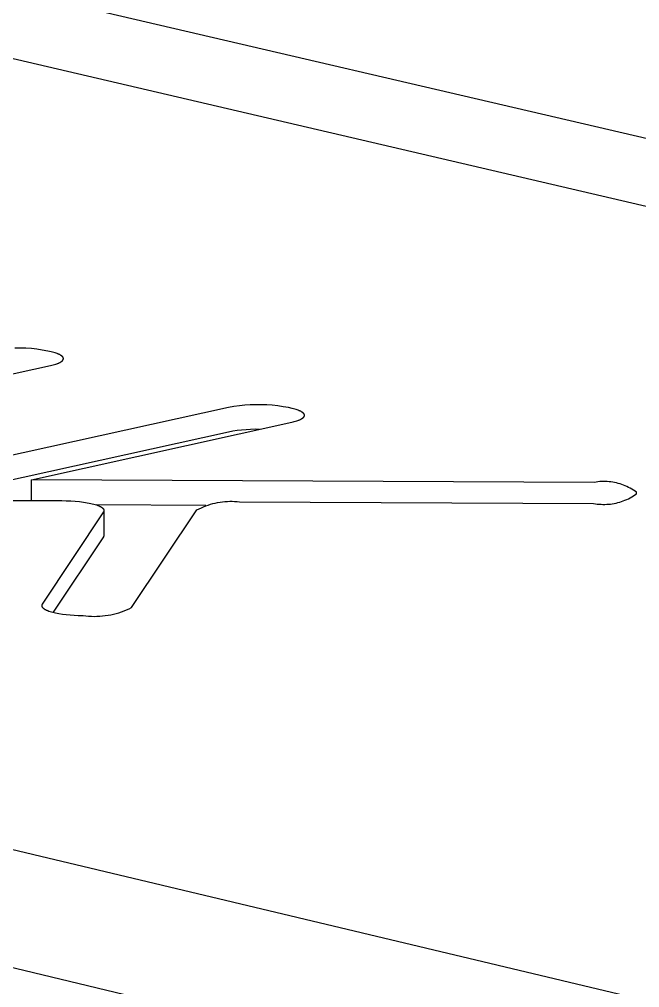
# Model space of a CAD drawing. Header units: millimetres. Extents: x 1422 to 6060, y -58 to 3182.
# Drawn here: x 2542.45 to 2563.03, y 1212.6 to 1244.69 of the extents above; entities that cross this region are included whole.
import ezdxf

# ---------------------------------------------------------------- set-up
doc = ezdxf.new("R2010")
doc.units = ezdxf.units.MM
doc.header["$MEASUREMENT"] = 0
doc.layers.add('Domyślny', color=7, linetype='Continuous', true_color=0x000000)
doc.layers.add('Utwórz2D linie widoczne', color=7, linetype='Continuous', true_color=0x000000)

msp = doc.modelspace()

# ---------------------------------------------------------------- linework, layer by layer
at = {"layer": 'Domyślny'}
for p, q in [((2675.91, 1214.532), (2408.803, 1276.671)), ((2357.761, 1261.134), (2599.704, 1203.48))]:
    msp.add_line(p, q, dxfattribs=at)
at = {"layer": 'Utwórz2D linie widoczne'}
for p, q in [((2403.69, 1275.683), (2670.036, 1213.602)), ((2598.116, 1199.889), (2356.097, 1257.751)), ((2542.487, 1233.795), (2542.305, 1233.796)), ((2542.669, 1233.788), (2542.487, 1233.795)), ((2542.85, 1233.775), (2542.669, 1233.788)), ((2543.031, 1233.755), (2542.85, 1233.775)), ((2543.212, 1233.729), (2543.031, 1233.755)), ((2543.391, 1233.697), (2543.212, 1233.729)), ((2543.511, 1233.669), (2543.391, 1233.697)), ((2543.554, 1233.659), (2543.511, 1233.669)), ((2543.596, 1233.647), (2543.554, 1233.659)), ((2543.636, 1233.636), (2543.596, 1233.647)), ((2543.674, 1233.623), (2543.636, 1233.636)), ((2543.71, 1233.61), (2543.674, 1233.623)), ((2543.727, 1233.604), (2543.71, 1233.61)), ((2543.744, 1233.597), (2543.727, 1233.604)), ((2543.759, 1233.59), (2543.744, 1233.597)), ((2543.746, 1233.293), (2543.761, 1233.299)), ((2543.775, 1233.583), (2543.759, 1233.59)), ((2543.761, 1233.299), (2543.777, 1233.306)), ((2543.789, 1233.576), (2543.775, 1233.583)), ((2543.777, 1233.306), (2543.791, 1233.314)), ((2543.803, 1233.568), (2543.789, 1233.576)), ((2543.791, 1233.314), (2543.805, 1233.321)), ((2543.816, 1233.561), (2543.803, 1233.568)), ((2543.805, 1233.321), (2543.818, 1233.328)), ((2543.829, 1233.553), (2543.816, 1233.561)), ((2543.818, 1233.328), (2543.831, 1233.336)), ((2543.835, 1233.55), (2543.829, 1233.553)), ((2543.831, 1233.336), (2543.837, 1233.34)), ((2543.84, 1233.546), (2543.835, 1233.55)), ((2543.837, 1233.34), (2543.842, 1233.344)), ((2543.846, 1233.542), (2543.84, 1233.546)), ((2543.842, 1233.344), (2543.848, 1233.347)), ((2543.851, 1233.538), (2543.846, 1233.542)), ((2543.848, 1233.347), (2543.853, 1233.351)), ((2543.856, 1233.534), (2543.851, 1233.538)), ((2543.853, 1233.351), (2543.858, 1233.355)), ((2543.861, 1233.53), (2543.856, 1233.534)), ((2543.858, 1233.355), (2543.863, 1233.359)), ((2543.866, 1233.526), (2543.861, 1233.53)), ((2543.863, 1233.359), (2543.868, 1233.363)), ((2543.871, 1233.522), (2543.866, 1233.526)), ((2543.868, 1233.363), (2543.872, 1233.367)), ((2543.875, 1233.518), (2543.871, 1233.522)), ((2543.872, 1233.367), (2543.876, 1233.371)), ((2543.879, 1233.514), (2543.875, 1233.518)), ((2543.876, 1233.371), (2543.88, 1233.375)), ((2543.883, 1233.51), (2543.879, 1233.514)), ((2543.88, 1233.375), (2543.884, 1233.379)), ((2543.886, 1233.506), (2543.883, 1233.51)), ((2543.884, 1233.379), (2543.888, 1233.383)), ((2543.89, 1233.502), (2543.886, 1233.506)), ((2543.888, 1233.383), (2543.889, 1233.385)), ((2543.889, 1233.385), (2543.891, 1233.387)), ((2543.891, 1233.5), (2543.89, 1233.502)), ((2543.893, 1233.498), (2543.891, 1233.5)), ((2543.891, 1233.387), (2543.892, 1233.389)), ((2543.892, 1233.389), (2543.894, 1233.391)), ((2543.894, 1233.496), (2543.893, 1233.498)), ((2543.896, 1233.494), (2543.894, 1233.496)), ((2543.894, 1233.391), (2543.895, 1233.393)), ((2543.895, 1233.393), (2543.897, 1233.395)), ((2543.897, 1233.492), (2543.896, 1233.494)), ((2543.899, 1233.49), (2543.897, 1233.492)), ((2543.897, 1233.395), (2543.898, 1233.397)), ((2543.898, 1233.397), (2543.899, 1233.399)), ((2543.9, 1233.488), (2543.899, 1233.49)), ((2543.899, 1233.399), (2543.901, 1233.401)), ((2543.901, 1233.486), (2543.9, 1233.488)), ((2543.902, 1233.484), (2543.901, 1233.486)), ((2543.901, 1233.401), (2543.902, 1233.403)), ((2543.903, 1233.482), (2543.902, 1233.484)), ((2543.902, 1233.403), (2543.903, 1233.405)), ((2543.904, 1233.48), (2543.903, 1233.482)), ((2543.903, 1233.405), (2543.904, 1233.407)), ((2543.905, 1233.478), (2543.904, 1233.48)), ((2543.904, 1233.407), (2543.905, 1233.409)), ((2543.906, 1233.476), (2543.905, 1233.478)), ((2543.905, 1233.409), (2543.906, 1233.412)), ((2543.907, 1233.474), (2543.906, 1233.476)), ((2543.906, 1233.412), (2543.907, 1233.414)), ((2543.908, 1233.472), (2543.907, 1233.474)), ((2543.907, 1233.414), (2543.908, 1233.416)), ((2543.909, 1233.47), (2543.908, 1233.472)), ((2543.908, 1233.416), (2543.909, 1233.418)), ((2543.909, 1233.467), (2543.909, 1233.47)), ((2543.91, 1233.465), (2543.909, 1233.467)), ((2543.909, 1233.42), (2543.91, 1233.422)), ((2543.909, 1233.418), (2543.909, 1233.42)), ((2543.911, 1233.463), (2543.91, 1233.465)), ((2543.91, 1233.424), (2543.911, 1233.426)), ((2543.91, 1233.422), (2543.91, 1233.424)), ((2543.911, 1233.461), (2543.911, 1233.463)), ((2543.912, 1233.459), (2543.911, 1233.461)), ((2543.911, 1233.428), (2543.912, 1233.43)), ((2543.911, 1233.426), (2543.911, 1233.428)), ((2543.912, 1233.457), (2543.912, 1233.459)), ((2543.912, 1233.455), (2543.912, 1233.457)), ((2543.913, 1233.453), (2543.912, 1233.455)), ((2543.912, 1233.432), (2543.913, 1233.434)), ((2543.912, 1233.43), (2543.912, 1233.432)), ((2543.913, 1233.451), (2543.913, 1233.453)), ((2543.913, 1233.449), (2543.913, 1233.451)), ((2543.913, 1233.447), (2543.913, 1233.449)), ((2543.913, 1233.445), (2543.913, 1233.447)), ((2543.913, 1233.443), (2543.913, 1233.445)), ((2543.913, 1233.441), (2543.913, 1233.443)), ((2543.913, 1233.438), (2543.913, 1233.441)), ((2543.913, 1233.436), (2543.913, 1233.438)), ((2543.913, 1233.434), (2543.913, 1233.436)), ((2526.702, 1229.512), (2543.49, 1233.216)), ((2543.49, 1233.216), (2543.534, 1233.226)), ((2543.534, 1233.226), (2543.576, 1233.237)), ((2543.576, 1233.237), (2543.617, 1233.248)), ((2543.617, 1233.248), (2543.657, 1233.26)), ((2543.657, 1233.26), (2543.694, 1233.273)), ((2543.694, 1233.273), (2543.712, 1233.279)), ((2543.712, 1233.279), (2543.729, 1233.286)), ((2543.729, 1233.286), (2543.746, 1233.293)), ((2549.388, 1231.829), (2532.599, 1228.117)), ((2549.568, 1231.86), (2549.388, 1231.829)), ((2549.749, 1231.884), (2549.568, 1231.86)), ((2549.93, 1231.901), (2549.749, 1231.884)), ((2550.112, 1231.913), (2549.93, 1231.901)), ((2550.295, 1231.918), (2550.112, 1231.913)), ((2550.477, 1231.918), (2550.295, 1231.918)), ((2550.659, 1231.91), (2550.477, 1231.918)), ((2550.841, 1231.897), (2550.659, 1231.91)), ((2551.023, 1231.877), (2550.841, 1231.897)), ((2551.203, 1231.852), (2551.023, 1231.877)), ((2551.383, 1231.82), (2551.203, 1231.852)), ((2551.504, 1231.791), (2551.383, 1231.82)), ((2551.547, 1231.781), (2551.504, 1231.791)), ((2551.588, 1231.77), (2551.547, 1231.781)), ((2551.628, 1231.758), (2551.588, 1231.77)), ((2551.667, 1231.745), (2551.628, 1231.758)), ((2551.703, 1231.732), (2551.667, 1231.745)), ((2551.72, 1231.726), (2551.703, 1231.732)), ((2551.737, 1231.719), (2551.72, 1231.726)), ((2551.753, 1231.712), (2551.737, 1231.719)), ((2551.768, 1231.705), (2551.753, 1231.712)), ((2551.783, 1231.698), (2551.768, 1231.705)), ((2551.797, 1231.69), (2551.783, 1231.698)), ((2551.613, 1231.369), (2551.652, 1231.381)), ((2551.652, 1231.381), (2551.689, 1231.393)), ((2551.689, 1231.393), (2551.707, 1231.4)), ((2551.707, 1231.4), (2551.724, 1231.407)), ((2551.724, 1231.407), (2551.741, 1231.414)), ((2551.741, 1231.414), (2551.757, 1231.42)), ((2551.757, 1231.42), (2551.772, 1231.428)), ((2551.772, 1231.428), (2551.786, 1231.435)), ((2551.786, 1231.435), (2551.8, 1231.442)), ((2551.81, 1231.683), (2551.797, 1231.69)), ((2551.8, 1231.442), (2551.813, 1231.45)), ((2551.822, 1231.675), (2551.81, 1231.683)), ((2551.813, 1231.45), (2551.826, 1231.457)), ((2551.828, 1231.671), (2551.822, 1231.675)), ((2551.826, 1231.457), (2551.831, 1231.461)), ((2551.834, 1231.668), (2551.828, 1231.671)), ((2551.831, 1231.461), (2551.837, 1231.465)), ((2551.84, 1231.664), (2551.834, 1231.668)), ((2551.837, 1231.465), (2551.843, 1231.469)), ((2551.845, 1231.66), (2551.84, 1231.664)), ((2551.843, 1231.469), (2551.848, 1231.472)), ((2551.85, 1231.656), (2551.845, 1231.66)), ((2551.848, 1231.472), (2551.853, 1231.476)), ((2551.855, 1231.652), (2551.85, 1231.656)), ((2551.853, 1231.476), (2551.858, 1231.48)), ((2551.86, 1231.648), (2551.855, 1231.652)), ((2551.858, 1231.48), (2551.862, 1231.484)), ((2551.864, 1231.644), (2551.86, 1231.648)), ((2551.862, 1231.484), (2551.867, 1231.488)), ((2551.869, 1231.64), (2551.864, 1231.644)), ((2551.867, 1231.488), (2551.871, 1231.492)), ((2551.873, 1231.636), (2551.869, 1231.64)), ((2551.871, 1231.492), (2551.875, 1231.496)), ((2551.877, 1231.632), (2551.873, 1231.636)), ((2551.875, 1231.496), (2551.879, 1231.5)), ((2551.88, 1231.628), (2551.877, 1231.632)), ((2551.879, 1231.5), (2551.882, 1231.504)), ((2551.884, 1231.624), (2551.88, 1231.628)), ((2551.882, 1231.504), (2551.884, 1231.506)), ((2551.885, 1231.622), (2551.884, 1231.624)), ((2551.884, 1231.506), (2551.886, 1231.508)), ((2551.887, 1231.62), (2551.885, 1231.622)), ((2551.886, 1231.508), (2551.887, 1231.51)), ((2551.888, 1231.618), (2551.887, 1231.62)), ((2551.887, 1231.51), (2551.889, 1231.512)), ((2551.89, 1231.616), (2551.888, 1231.618)), ((2551.889, 1231.512), (2551.89, 1231.514)), ((2551.891, 1231.614), (2551.89, 1231.616)), ((2551.89, 1231.514), (2551.891, 1231.516)), ((2551.893, 1231.612), (2551.891, 1231.614)), ((2551.891, 1231.516), (2551.893, 1231.519)), ((2551.894, 1231.61), (2551.893, 1231.612)), ((2551.893, 1231.519), (2551.894, 1231.521)), ((2551.895, 1231.608), (2551.894, 1231.61)), ((2551.894, 1231.521), (2551.895, 1231.523)), ((2551.896, 1231.606), (2551.895, 1231.608)), ((2551.895, 1231.523), (2551.896, 1231.525)), ((2551.897, 1231.604), (2551.896, 1231.606)), ((2551.896, 1231.525), (2551.898, 1231.527)), ((2551.898, 1231.601), (2551.897, 1231.604)), ((2551.899, 1231.599), (2551.898, 1231.601)), ((2551.898, 1231.527), (2551.899, 1231.529)), ((2551.9, 1231.597), (2551.899, 1231.599)), ((2551.899, 1231.529), (2551.9, 1231.531)), ((2551.901, 1231.595), (2551.9, 1231.597)), ((2551.9, 1231.531), (2551.901, 1231.533)), ((2551.902, 1231.593), (2551.901, 1231.595)), ((2551.901, 1231.535), (2551.902, 1231.537)), ((2551.901, 1231.533), (2551.901, 1231.535)), ((2551.903, 1231.591), (2551.902, 1231.593)), ((2551.902, 1231.537), (2551.903, 1231.539)), ((2551.904, 1231.589), (2551.903, 1231.591)), ((2551.903, 1231.539), (2551.904, 1231.541)), ((2551.904, 1231.587), (2551.904, 1231.589)), ((2551.905, 1231.585), (2551.904, 1231.587)), ((2551.904, 1231.543), (2551.905, 1231.545)), ((2551.904, 1231.541), (2551.904, 1231.543)), ((2551.905, 1231.583), (2551.905, 1231.585)), ((2551.906, 1231.581), (2551.905, 1231.583)), ((2551.905, 1231.547), (2551.906, 1231.549)), ((2551.905, 1231.545), (2551.905, 1231.547)), ((2551.906, 1231.579), (2551.906, 1231.581)), ((2551.907, 1231.577), (2551.906, 1231.579)), ((2551.906, 1231.552), (2551.907, 1231.554)), ((2551.906, 1231.549), (2551.906, 1231.552)), ((2551.907, 1231.574), (2551.907, 1231.577)), ((2551.907, 1231.572), (2551.907, 1231.574)), ((2551.907, 1231.57), (2551.907, 1231.572)), ((2551.907, 1231.568), (2551.907, 1231.57)), ((2551.908, 1231.566), (2551.907, 1231.568)), ((2551.907, 1231.562), (2551.908, 1231.564)), ((2551.907, 1231.56), (2551.907, 1231.562)), ((2551.907, 1231.558), (2551.907, 1231.56)), ((2551.907, 1231.556), (2551.907, 1231.558)), ((2551.907, 1231.554), (2551.907, 1231.556)), ((2551.908, 1231.564), (2551.908, 1231.566)), ((2542.86, 1229.428), (2551.485, 1231.336)), ((2549.678, 1231.059), (2549.531, 1231.037)), ((2549.825, 1231.076), (2549.678, 1231.059)), ((2549.973, 1231.089), (2549.825, 1231.076)), ((2550.121, 1231.097), (2549.973, 1231.089)), ((2550.269, 1231.101), (2550.121, 1231.097)), ((2550.417, 1231.1), (2550.269, 1231.101)), ((2551.485, 1231.336), (2551.529, 1231.347)), ((2551.529, 1231.347), (2551.572, 1231.357)), ((2551.572, 1231.357), (2551.613, 1231.369)), ((2549.386, 1231.011), (2533.659, 1227.531)), ((2549.531, 1231.037), (2549.386, 1231.011)), ((2542.858, 1228.742), (2542.86, 1229.428)), ((2561.518, 1229.343), (2542.86, 1229.428)), ((2561.579, 1229.353), (2561.518, 1229.343)), ((2561.64, 1229.361), (2561.579, 1229.353)), ((2561.702, 1229.367), (2561.64, 1229.361)), ((2561.764, 1229.371), (2561.702, 1229.367)), ((2561.825, 1229.373), (2561.764, 1229.371)), ((2561.887, 1229.373), (2561.825, 1229.373)), ((2561.949, 1229.37), (2561.887, 1229.373)), ((2562.011, 1229.366), (2561.949, 1229.37)), ((2562.072, 1229.359), (2562.011, 1229.366)), ((2562.134, 1229.35), (2562.072, 1229.359)), ((2562.195, 1229.339), (2562.134, 1229.35)), ((2562.255, 1229.326), (2562.195, 1229.339)), ((2562.315, 1229.311), (2562.255, 1229.326)), ((2562.375, 1229.293), (2562.315, 1229.311)), ((2562.433, 1229.274), (2562.375, 1229.293)), ((2562.491, 1229.253), (2562.433, 1229.274)), ((2562.549, 1229.229), (2562.491, 1229.253)), ((2562.605, 1229.204), (2562.549, 1229.229)), ((2562.661, 1229.177), (2562.605, 1229.204)), ((2562.715, 1229.148), (2562.661, 1229.177)), ((2562.769, 1229.117), (2562.715, 1229.148)), ((2562.653, 1228.801), (2562.709, 1228.83)), ((2562.709, 1228.83), (2562.764, 1228.86)), ((2562.764, 1228.86), (2562.817, 1228.892)), ((2562.821, 1229.084), (2562.769, 1229.117)), ((2562.817, 1228.892), (2562.87, 1228.926)), ((2562.873, 1229.049), (2562.821, 1229.084)), ((2562.87, 1228.926), (2562.921, 1228.961)), ((2562.923, 1229.013), (2562.873, 1229.049)), ((2562.921, 1228.961), (2562.923, 1229.013)), ((2540.412, 1228.753), (2543.858, 1228.737)), ((2543.858, 1228.737), (2544.006, 1228.734)), ((2544.006, 1228.734), (2544.155, 1228.728)), ((2544.155, 1228.728), (2544.301, 1228.718)), ((2544.301, 1228.718), (2544.443, 1228.705)), ((2544.443, 1228.705), (2544.579, 1228.688)), ((2544.579, 1228.688), (2544.643, 1228.678)), ((2544.643, 1228.678), (2544.704, 1228.668)), ((2544.704, 1228.668), (2544.763, 1228.657)), ((2544.763, 1228.657), (2544.819, 1228.645)), ((2544.819, 1228.645), (2544.871, 1228.633)), ((2544.871, 1228.633), (2544.921, 1228.621)), ((2544.921, 1228.621), (2544.967, 1228.607)), ((2544.967, 1228.607), (2545.01, 1228.593)), ((2548.632, 1228.581), (2544.997, 1228.598)), ((2545.01, 1228.593), (2545.031, 1228.586)), ((2545.031, 1228.586), (2545.051, 1228.579)), ((2545.051, 1228.579), (2545.07, 1228.571)), ((2545.07, 1228.571), (2545.089, 1228.564)), ((2545.089, 1228.564), (2545.106, 1228.556)), ((2545.106, 1228.556), (2545.123, 1228.548)), ((2545.123, 1228.548), (2545.139, 1228.54)), ((2545.139, 1228.54), (2545.154, 1228.532)), ((2545.154, 1228.532), (2545.168, 1228.524)), ((2545.168, 1228.524), (2545.174, 1228.52)), ((2545.174, 1228.52), (2545.181, 1228.516)), ((2545.181, 1228.516), (2545.187, 1228.511)), ((2545.187, 1228.511), (2545.193, 1228.507)), ((2545.193, 1228.507), (2545.198, 1228.503)), ((2545.198, 1228.503), (2545.204, 1228.499)), ((2545.204, 1228.499), (2545.209, 1228.495)), ((2545.209, 1228.495), (2545.214, 1228.49)), ((2545.214, 1228.49), (2545.218, 1228.486)), ((2545.218, 1228.486), (2545.223, 1228.482)), ((2545.223, 1228.482), (2545.227, 1228.477)), ((2548.415, 1228.468), (2548.488, 1228.502)), ((2548.488, 1228.502), (2548.563, 1228.535)), ((2548.563, 1228.535), (2548.638, 1228.565)), ((2548.638, 1228.565), (2548.714, 1228.592)), ((2548.714, 1228.592), (2548.792, 1228.617)), ((2548.792, 1228.617), (2548.87, 1228.639)), ((2548.87, 1228.639), (2548.949, 1228.658)), ((2548.949, 1228.658), (2549.028, 1228.675)), ((2549.028, 1228.675), (2549.108, 1228.689)), ((2549.108, 1228.689), (2549.188, 1228.7)), ((2549.188, 1228.7), (2549.269, 1228.708)), ((2549.269, 1228.708), (2549.35, 1228.714)), ((2549.35, 1228.714), (2549.431, 1228.717)), ((2549.431, 1228.717), (2549.512, 1228.717)), ((2549.512, 1228.717), (2549.593, 1228.714)), ((2549.593, 1228.714), (2549.674, 1228.709)), ((2549.674, 1228.709), (2549.755, 1228.701)), ((2549.755, 1228.701), (2561.497, 1228.645)), ((2561.497, 1228.645), (2561.559, 1228.634)), ((2561.559, 1228.634), (2561.621, 1228.626)), ((2561.621, 1228.626), (2561.683, 1228.62)), ((2561.683, 1228.62), (2561.745, 1228.615)), ((2561.745, 1228.615), (2561.808, 1228.613)), ((2561.808, 1228.613), (2561.87, 1228.613)), ((2561.87, 1228.613), (2561.932, 1228.615)), ((2561.932, 1228.615), (2561.995, 1228.619)), ((2561.995, 1228.619), (2562.057, 1228.626)), ((2562.057, 1228.626), (2562.119, 1228.634)), ((2562.119, 1228.634), (2562.18, 1228.645)), ((2562.18, 1228.645), (2562.242, 1228.657)), ((2562.242, 1228.657), (2562.302, 1228.672)), ((2562.302, 1228.672), (2562.363, 1228.688)), ((2562.363, 1228.688), (2562.422, 1228.707)), ((2562.422, 1228.707), (2562.481, 1228.728)), ((2562.481, 1228.728), (2562.539, 1228.75)), ((2562.539, 1228.75), (2562.597, 1228.775)), ((2562.597, 1228.775), (2562.653, 1228.801)), ((2545.241, 1228.362), (2543.21, 1225.307)), ((2545.227, 1228.477), (2545.231, 1228.473)), ((2545.231, 1228.473), (2545.232, 1228.471)), ((2545.232, 1228.471), (2545.234, 1228.469)), ((2545.234, 1228.469), (2545.236, 1228.467)), ((2545.236, 1228.467), (2545.237, 1228.465)), ((2545.237, 1228.465), (2545.239, 1228.462)), ((2545.239, 1228.462), (2545.241, 1228.46)), ((2545.241, 1228.46), (2545.242, 1228.458)), ((2545.243, 1228.364), (2545.241, 1228.362)), ((2545.242, 1228.458), (2545.243, 1228.456)), ((2545.243, 1228.456), (2545.245, 1228.454)), ((2545.244, 1228.366), (2545.243, 1228.364)), ((2545.245, 1228.368), (2545.244, 1228.366)), ((2545.245, 1228.454), (2545.246, 1228.452)), ((2545.246, 1228.37), (2545.245, 1228.368)), ((2545.246, 1228.452), (2545.247, 1228.449)), ((2545.248, 1228.372), (2545.246, 1228.37)), ((2545.247, 1228.449), (2545.248, 1228.447)), ((2545.248, 1228.447), (2545.249, 1228.445)), ((2545.249, 1228.374), (2545.248, 1228.372)), ((2545.249, 1228.445), (2545.25, 1228.443)), ((2545.25, 1228.376), (2545.249, 1228.374)), ((2545.25, 1228.443), (2545.251, 1228.441)), ((2545.251, 1228.378), (2545.25, 1228.376)), ((2545.251, 1228.441), (2545.252, 1228.439)), ((2545.252, 1228.383), (2545.251, 1228.38)), ((2545.251, 1228.38), (2545.251, 1228.378)), ((2545.252, 1228.439), (2545.253, 1228.436)), ((2545.253, 1228.385), (2545.252, 1228.383)), ((2545.253, 1228.436), (2545.254, 1228.434)), ((2545.254, 1228.387), (2545.253, 1228.385)), ((2545.254, 1228.434), (2545.254, 1228.432)), ((2545.254, 1228.432), (2545.255, 1228.43)), ((2545.255, 1228.391), (2545.254, 1228.389)), ((2545.254, 1228.389), (2545.254, 1228.387)), ((2545.255, 1228.43), (2545.255, 1228.428)), ((2545.255, 1228.428), (2545.256, 1228.425)), ((2545.257, 1228.395), (2545.255, 1227.592)), ((2545.256, 1228.393), (2545.255, 1228.391)), ((2545.256, 1228.425), (2545.256, 1228.423)), ((2545.256, 1228.423), (2545.257, 1228.421)), ((2545.257, 1228.4), (2545.256, 1228.397)), ((2545.256, 1228.397), (2545.256, 1228.395)), ((2545.256, 1228.395), (2545.256, 1228.393)), ((2545.257, 1228.421), (2545.257, 1228.419)), ((2545.257, 1228.419), (2545.257, 1228.417)), ((2545.257, 1228.417), (2545.257, 1228.415)), ((2545.257, 1228.415), (2545.257, 1228.413)), ((2545.257, 1228.413), (2545.257, 1228.41)), ((2545.257, 1228.41), (2545.257, 1228.408)), ((2545.257, 1228.408), (2545.257, 1228.406)), ((2545.257, 1228.406), (2545.257, 1228.404)), ((2545.257, 1228.404), (2545.257, 1228.402)), ((2545.257, 1228.402), (2545.257, 1228.4)), ((2546.175, 1225.196), (2548.343, 1228.43)), ((2548.343, 1228.43), (2548.415, 1228.468)), ((2545.239, 1227.541), (2543.574, 1225.036)), ((2545.241, 1227.543), (2545.239, 1227.541)), ((2545.242, 1227.546), (2545.241, 1227.543)), ((2545.244, 1227.549), (2545.242, 1227.546)), ((2545.245, 1227.551), (2545.244, 1227.549)), ((2545.247, 1227.554), (2545.245, 1227.551)), ((2545.248, 1227.557), (2545.247, 1227.554)), ((2545.249, 1227.559), (2545.248, 1227.557)), ((2545.25, 1227.562), (2545.249, 1227.559)), ((2545.251, 1227.565), (2545.25, 1227.562)), ((2545.252, 1227.568), (2545.251, 1227.565)), ((2545.253, 1227.571), (2545.252, 1227.568)), ((2545.254, 1227.577), (2545.253, 1227.574)), ((2545.253, 1227.574), (2545.253, 1227.571)), ((2545.255, 1227.583), (2545.254, 1227.58)), ((2545.254, 1227.58), (2545.254, 1227.577)), ((2545.255, 1227.592), (2545.255, 1227.589)), ((2545.255, 1227.589), (2545.255, 1227.586)), ((2545.255, 1227.586), (2545.255, 1227.583)), ((2543.196, 1225.278), (2543.195, 1225.276)), ((2543.195, 1225.276), (2543.195, 1225.274)), ((2543.195, 1225.274), (2543.195, 1225.272)), ((2543.197, 1225.28), (2543.196, 1225.278)), ((2543.198, 1225.284), (2543.197, 1225.282)), ((2543.197, 1225.282), (2543.197, 1225.28)), ((2543.199, 1225.288), (2543.198, 1225.286)), ((2543.198, 1225.286), (2543.198, 1225.284)), ((2543.2, 1225.29), (2543.199, 1225.288)), ((2543.201, 1225.292), (2543.2, 1225.29)), ((2543.202, 1225.294), (2543.201, 1225.292)), ((2543.203, 1225.296), (2543.202, 1225.294)), ((2543.204, 1225.298), (2543.203, 1225.296)), ((2543.205, 1225.3), (2543.204, 1225.298)), ((2543.206, 1225.302), (2543.205, 1225.3)), ((2543.207, 1225.304), (2543.206, 1225.302)), ((2543.208, 1225.305), (2543.207, 1225.304)), ((2543.21, 1225.307), (2543.208, 1225.305)), ((2543.194, 1225.264), (2543.193, 1225.262)), ((2543.193, 1225.262), (2543.193, 1225.26)), ((2543.193, 1225.26), (2543.193, 1225.258)), ((2543.193, 1225.258), (2543.193, 1225.256)), ((2543.193, 1225.256), (2543.194, 1225.254)), ((2543.195, 1225.272), (2543.194, 1225.27)), ((2543.194, 1225.27), (2543.194, 1225.268)), ((2543.194, 1225.268), (2543.194, 1225.266)), ((2543.194, 1225.266), (2543.194, 1225.264)), ((2543.194, 1225.254), (2543.194, 1225.252)), ((2543.194, 1225.252), (2543.194, 1225.25)), ((2543.194, 1225.25), (2543.194, 1225.248)), ((2543.194, 1225.248), (2543.194, 1225.246)), ((2543.194, 1225.246), (2543.195, 1225.244)), ((2543.195, 1225.244), (2543.195, 1225.242)), ((2543.195, 1225.242), (2543.196, 1225.24)), ((2543.196, 1225.24), (2543.196, 1225.238)), ((2543.196, 1225.238), (2543.197, 1225.236)), ((2543.197, 1225.236), (2543.197, 1225.234)), ((2543.197, 1225.234), (2543.198, 1225.232)), ((2543.198, 1225.232), (2543.199, 1225.23)), ((2543.199, 1225.23), (2543.2, 1225.228)), ((2543.2, 1225.228), (2543.2, 1225.226)), ((2543.2, 1225.226), (2543.201, 1225.224)), ((2543.201, 1225.224), (2543.202, 1225.222)), ((2543.202, 1225.222), (2543.203, 1225.22)), ((2543.203, 1225.22), (2543.204, 1225.218)), ((2543.204, 1225.218), (2543.205, 1225.216)), ((2543.205, 1225.216), (2543.207, 1225.214)), ((2543.207, 1225.214), (2543.208, 1225.212)), ((2543.208, 1225.212), (2543.209, 1225.21)), ((2543.209, 1225.21), (2543.21, 1225.208)), ((2543.21, 1225.208), (2543.212, 1225.206)), ((2543.212, 1225.206), (2543.213, 1225.204)), ((2543.213, 1225.204), (2543.215, 1225.202)), ((2543.215, 1225.202), (2543.216, 1225.2)), ((2543.216, 1225.2), (2543.22, 1225.196)), ((2543.22, 1225.196), (2543.223, 1225.192)), ((2543.223, 1225.192), (2543.227, 1225.188)), ((2543.227, 1225.188), (2543.231, 1225.184)), ((2543.231, 1225.184), (2543.235, 1225.18)), ((2543.235, 1225.18), (2543.239, 1225.176)), ((2543.239, 1225.176), (2543.244, 1225.172)), ((2543.244, 1225.172), (2543.249, 1225.168)), ((2543.249, 1225.168), (2543.254, 1225.165)), ((2543.254, 1225.165), (2543.259, 1225.161)), ((2543.259, 1225.161), (2543.264, 1225.157)), ((2543.264, 1225.157), (2543.27, 1225.153)), ((2543.27, 1225.153), (2543.276, 1225.149)), ((2543.276, 1225.149), (2543.288, 1225.141)), ((2543.288, 1225.141), (2543.301, 1225.134)), ((2543.301, 1225.134), (2543.315, 1225.127)), ((2543.315, 1225.127), (2543.329, 1225.119)), ((2543.329, 1225.119), (2543.345, 1225.112)), ((2543.345, 1225.112), (2543.361, 1225.105)), ((2543.361, 1225.105), (2543.378, 1225.098)), ((2543.378, 1225.098), (2543.395, 1225.091)), ((2543.395, 1225.091), (2543.432, 1225.077)), ((2543.432, 1225.077), (2543.471, 1225.064)), ((2543.471, 1225.064), (2543.513, 1225.052)), ((2543.513, 1225.052), (2543.558, 1225.04)), ((2543.558, 1225.04), (2543.606, 1225.028)), ((2543.606, 1225.028), (2543.656, 1225.017)), ((2543.656, 1225.017), (2543.709, 1225.006)), ((2543.709, 1225.006), (2543.765, 1224.996)), ((2543.765, 1224.996), (2543.882, 1224.978)), ((2543.882, 1224.978), (2544.007, 1224.962)), ((2544.007, 1224.962), (2544.137, 1224.95)), ((2545.392, 1224.938), (2545.482, 1224.955)), ((2545.482, 1224.955), (2545.572, 1224.975)), ((2545.572, 1224.975), (2545.661, 1224.998)), ((2545.661, 1224.998), (2545.75, 1225.023)), ((2545.75, 1225.023), (2545.837, 1225.052)), ((2545.837, 1225.052), (2545.923, 1225.084)), ((2545.923, 1225.084), (2546.009, 1225.119)), ((2546.009, 1225.119), (2546.093, 1225.156)), ((2546.093, 1225.156), (2546.175, 1225.196)), ((2544.137, 1224.95), (2544.27, 1224.94)), ((2544.27, 1224.94), (2544.405, 1224.934)), ((2544.405, 1224.934), (2544.567, 1224.928)), ((2544.567, 1224.928), (2544.658, 1224.917)), ((2544.658, 1224.917), (2544.75, 1224.908)), ((2544.75, 1224.908), (2544.842, 1224.903)), ((2544.842, 1224.903), (2544.934, 1224.901)), ((2544.934, 1224.901), (2545.026, 1224.903)), ((2545.026, 1224.903), (2545.118, 1224.907)), ((2545.118, 1224.907), (2545.209, 1224.914)), ((2545.209, 1224.914), (2545.301, 1224.925)), ((2545.301, 1224.925), (2545.392, 1224.938))]:
    msp.add_line(p, q, dxfattribs=at)

doc.saveas('drawing.dxf')
